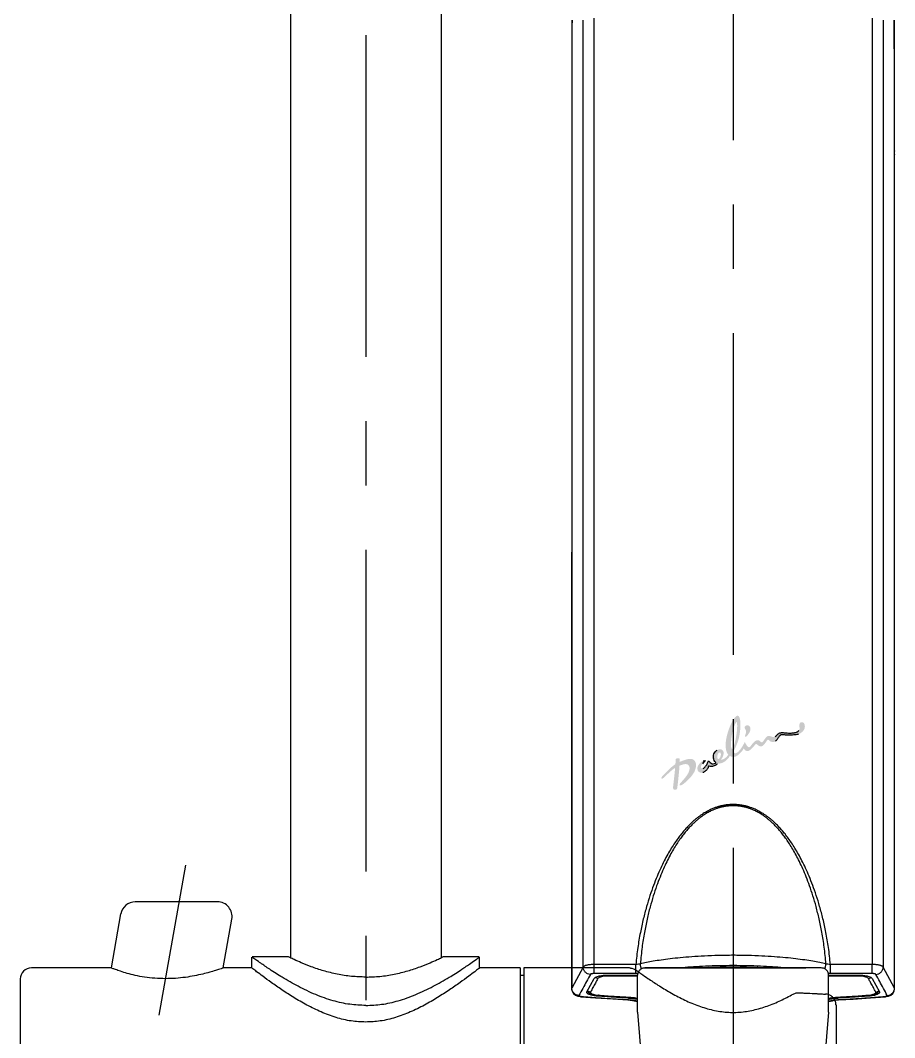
# Model space of a CAD drawing. Extents: x -7765 to -7345, y -606 to -12.
# Drawn here: x -7613.25 to -7589.46, y -366.67 to -339 of the extents above; entities that cross this region are included whole.
import ezdxf

# ---------------------------------------------------------------- set-up
doc = ezdxf.new("R2010")
doc.units = 0
doc.header["$LTSCALE"] = 7
doc.header["$MEASUREMENT"] = 0
doc.linetypes.add('CENTER', pattern=[2, 1.25, -0.25, 0.25, -0.25])
doc.linetypes.add('PHANTOM', pattern=[2.5, 1.25, -0.25, 0.25, -0.25, 0.25, -0.25])
doc.layers.get('0').update_dxf_attribs({"color": 2, "linetype": 'CONTINUOUS'})
for name, color, linetype in [('CL', 1, 'CENTER'), ('D', 2, 'CONTINUOUS'), ('DWG', 7, 'CONTINUOUS'), ('PH', 3, 'PHANTOM')]:
    doc.layers.add(name, color=color, linetype=linetype)

msp = doc.modelspace()

# ---------------------------------------------------------------- hatches: boundary and pattern name
at = {"layer": 'D', "linetype": 'Continuous'}
h = msp.add_hatch(color=256, dxfattribs=at)
h.paths.add_polyline_path([(-7593.495, -358.179), (-7593.466, -358.175), (-7593.446, -358.177), (-7593.426, -358.184), (-7593.409, -358.195), (-7593.395, -358.214), (-7593.385, -358.239), (-7593.38, -358.273), (-7593.381, -358.293), (-7593.387, -358.316), (-7593.396, -358.34), (-7593.407, -358.365), (-7593.421, -358.39), (-7593.436, -358.414), (-7593.452, -358.435), (-7593.469, -358.454), (-7593.484, -358.47), (-7593.499, -358.481), (-7593.511, -358.486), (-7593.521, -358.485), (-7593.528, -358.479), (-7593.529, -358.469), (-7593.527, -358.456), (-7593.522, -358.441), (-7593.516, -358.423), (-7593.509, -358.403), (-7593.504, -358.38), (-7593.501, -358.356), (-7593.502, -358.33), (-7593.508, -358.302), (-7593.519, -358.282), (-7593.532, -358.261), (-7593.538, -358.24), (-7593.533, -358.213), (-7593.518, -358.192)], flags=17)
h.paths.add_polyline_path([(-7593.763, -358.09), (-7593.758, -358.088), (-7593.755, -358.09), (-7593.751, -358.095), (-7593.749, -358.104), (-7593.746, -358.115), (-7593.744, -358.13), (-7593.743, -358.147), (-7593.742, -358.167), (-7593.742, -358.189), (-7593.742, -358.213), (-7593.743, -358.239), (-7593.744, -358.267), (-7593.746, -358.297), (-7593.749, -358.327), (-7593.752, -358.359), (-7593.756, -358.392), (-7593.761, -358.425), (-7593.766, -358.459), (-7593.772, -358.493), (-7593.778, -358.526), (-7593.784, -358.558), (-7593.791, -358.589), (-7593.798, -358.619), (-7593.806, -358.647), (-7593.813, -358.674), (-7593.821, -358.699), (-7593.828, -358.722), (-7593.836, -358.743), (-7593.843, -358.762), (-7593.85, -358.778), (-7593.857, -358.792), (-7593.864, -358.802), (-7593.871, -358.81), (-7593.877, -358.815), (-7593.882, -358.816), (-7593.888, -358.814), (-7593.892, -358.809), (-7593.897, -358.801), (-7593.9, -358.789), (-7593.903, -358.775), (-7593.906, -358.758), (-7593.907, -358.738), (-7593.909, -358.717), (-7593.909, -358.693), (-7593.909, -358.667), (-7593.908, -358.639), (-7593.906, -358.609), (-7593.904, -358.578), (-7593.901, -358.546), (-7593.897, -358.512), (-7593.892, -358.477), (-7593.886, -358.441), (-7593.879, -358.404), (-7593.871, -358.368), (-7593.863, -358.333), (-7593.854, -358.3), (-7593.845, -358.269), (-7593.836, -358.24), (-7593.827, -358.213), (-7593.817, -358.188), (-7593.808, -358.166), (-7593.799, -358.146), (-7593.791, -358.129), (-7593.783, -358.114), (-7593.775, -358.103), (-7593.769, -358.095)], flags=16)
h.paths.add_polyline_path([(-7594.234, -358.917), (-7594.219, -358.913), (-7594.199, -358.918), (-7594.188, -358.936), (-7594.185, -358.971), (-7594.189, -359), (-7594.2, -359.032), (-7594.215, -359.061), (-7594.232, -359.082), (-7594.248, -359.091), (-7594.269, -359.084), (-7594.283, -359.059), (-7594.283, -359.014), (-7594.276, -358.981), (-7594.265, -358.953), (-7594.25, -358.931)], flags=16)
h.paths.add_polyline_path([(-7594.67, -359.144), (-7594.648, -359.138), (-7594.623, -359.135), (-7594.614, -359.142), (-7594.619, -359.157), (-7594.64, -359.177), (-7594.664, -359.198), (-7594.684, -359.219), (-7594.701, -359.241), (-7594.715, -359.262), (-7594.724, -359.283), (-7594.728, -359.303), (-7594.728, -359.321), (-7594.722, -359.336), (-7594.715, -359.344), (-7594.703, -359.349), (-7594.686, -359.35), (-7594.668, -359.345), (-7594.651, -359.336), (-7594.634, -359.323), (-7594.617, -359.308), (-7594.601, -359.289), (-7594.586, -359.269), (-7594.571, -359.247), (-7594.558, -359.225), (-7594.546, -359.203), (-7594.536, -359.181), (-7594.527, -359.16), (-7594.52, -359.14), (-7594.513, -359.15), (-7594.498, -359.167), (-7594.478, -359.188), (-7594.453, -359.207), (-7594.426, -359.221), (-7594.399, -359.225), (-7594.357, -359.216), (-7594.334, -359.201), (-7594.321, -359.186), (-7594.336, -359.175), (-7594.351, -359.156), (-7594.366, -359.13), (-7594.378, -359.1), (-7594.387, -359.07), (-7594.389, -359.041), (-7594.387, -359.013), (-7594.382, -358.984), (-7594.373, -358.954), (-7594.361, -358.926), (-7594.344, -358.9), (-7594.327, -358.881), (-7594.308, -358.863), (-7594.286, -358.848), (-7594.262, -358.836), (-7594.236, -358.829), (-7594.207, -358.826), (-7594.183, -358.829), (-7594.161, -358.837), (-7594.143, -358.85), (-7594.128, -358.867), (-7594.118, -358.888), (-7594.112, -358.912), (-7594.111, -358.939), (-7594.114, -358.965), (-7594.119, -358.988), (-7594.126, -359.011), (-7594.135, -359.033), (-7594.147, -359.056), (-7594.162, -359.08), (-7594.18, -359.108), (-7594.156, -359.107), (-7594.133, -359.102), (-7594.11, -359.092), (-7594.087, -359.08), (-7594.066, -359.064), (-7594.046, -359.047), (-7594.027, -359.029), (-7594.011, -359.01), (-7593.996, -358.992), (-7593.984, -358.976), (-7593.993, -358.963), (-7594.003, -358.949), (-7594.011, -358.933), (-7594.02, -358.916), (-7594.028, -358.896), (-7594.035, -358.874), (-7594.042, -358.851), (-7594.047, -358.825), (-7594.052, -358.796), (-7594.055, -358.765), (-7594.056, -358.731), (-7594.056, -358.694), (-7594.055, -358.671), (-7594.053, -358.648), (-7594.051, -358.624), (-7594.048, -358.6), (-7594.045, -358.575), (-7594.041, -358.55), (-7594.036, -358.525), (-7594.031, -358.5), (-7594.025, -358.474), (-7594.019, -358.449), (-7594.012, -358.423), (-7594.005, -358.398), (-7593.998, -358.372), (-7593.99, -358.347), (-7593.982, -358.322), (-7593.974, -358.297), (-7593.965, -358.272), (-7593.956, -358.248), (-7593.947, -358.224), (-7593.937, -358.201), (-7593.928, -358.178), (-7593.918, -358.155), (-7593.908, -358.134), (-7593.898, -358.113), (-7593.887, -358.093), (-7593.877, -358.073), (-7593.867, -358.055), (-7593.857, -358.037), (-7593.846, -358.02), (-7593.836, -358.004), (-7593.826, -357.99), (-7593.815, -357.976), (-7593.805, -357.964), (-7593.795, -357.953), (-7593.786, -357.943), (-7593.776, -357.935), (-7593.767, -357.928), (-7593.757, -357.922), (-7593.748, -357.918), (-7593.74, -357.916), (-7593.731, -357.915), (-7593.724, -357.916), (-7593.716, -357.918), (-7593.709, -357.922), (-7593.702, -357.928), (-7593.696, -357.935), (-7593.69, -357.943), (-7593.684, -357.953), (-7593.679, -357.965), (-7593.674, -357.978), (-7593.67, -357.993), (-7593.666, -358.008), (-7593.662, -358.026), (-7593.659, -358.044), (-7593.657, -358.064), (-7593.655, -358.086), (-7593.653, -358.108), (-7593.652, -358.132), (-7593.652, -358.157), (-7593.652, -358.184), (-7593.653, -358.212), (-7593.655, -358.24), (-7593.657, -358.271), (-7593.66, -358.302), (-7593.664, -358.334), (-7593.668, -358.368), (-7593.673, -358.402), (-7593.679, -358.438), (-7593.686, -358.475), (-7593.692, -358.504), (-7593.699, -358.534), (-7593.707, -358.563), (-7593.715, -358.591), (-7593.724, -358.618), (-7593.733, -358.645), (-7593.743, -358.671), (-7593.753, -358.696), (-7593.763, -358.721), (-7593.773, -358.744), (-7593.783, -358.765), (-7593.793, -358.786), (-7593.803, -358.805), (-7593.812, -358.823), (-7593.82, -358.84), (-7593.828, -358.855), (-7593.835, -358.868), (-7593.842, -358.879), (-7593.847, -358.889), (-7593.827, -358.914), (-7593.808, -358.93), (-7593.788, -358.935), (-7593.771, -358.931), (-7593.754, -358.924), (-7593.736, -358.913), (-7593.719, -358.899), (-7593.701, -358.883), (-7593.684, -358.864), (-7593.666, -358.843), (-7593.649, -358.821), (-7593.633, -358.798), (-7593.618, -358.775), (-7593.603, -358.752), (-7593.589, -358.73), (-7593.577, -358.708), (-7593.565, -358.689), (-7593.555, -358.671), (-7593.547, -358.656), (-7593.54, -358.644), (-7593.536, -358.635), (-7593.533, -358.63), (-7593.526, -358.642), (-7593.516, -358.66), (-7593.504, -358.683), (-7593.49, -358.709), (-7593.474, -358.733), (-7593.456, -358.753), (-7593.437, -358.767), (-7593.416, -358.771), (-7593.407, -358.768), (-7593.396, -358.761), (-7593.385, -358.75), (-7593.372, -358.736), (-7593.359, -358.719), (-7593.345, -358.701), (-7593.33, -358.682), (-7593.314, -358.662), (-7593.297, -358.643), (-7593.28, -358.626), (-7593.262, -358.61), (-7593.243, -358.597), (-7593.223, -358.587), (-7593.203, -358.581), (-7593.181, -358.58), (-7593.152, -358.586), (-7593.13, -358.597), (-7593.114, -358.611), (-7593.1, -358.624), (-7593.085, -358.634), (-7593.067, -358.637), (-7593.057, -358.634), (-7593.047, -358.625), (-7593.035, -358.612), (-7593.023, -358.596), (-7593.011, -358.578), (-7592.997, -358.558), (-7592.982, -358.537), (-7592.967, -358.518), (-7592.951, -358.499), (-7592.935, -358.484), (-7592.917, -358.472), (-7592.9, -358.464), (-7592.881, -358.461), (-7592.856, -358.465), (-7592.833, -358.473), (-7592.808, -358.481), (-7592.778, -358.489), (-7592.741, -358.492), (-7592.723, -358.488), (-7592.704, -358.478), (-7592.685, -358.463), (-7592.666, -358.445), (-7592.647, -358.426), (-7592.629, -358.409), (-7592.612, -358.394), (-7592.595, -358.385), (-7592.577, -358.379), (-7592.558, -358.375), (-7592.537, -358.374), (-7592.514, -358.373), (-7592.489, -358.374), (-7592.463, -358.376), (-7592.436, -358.378), (-7592.408, -358.38), (-7592.379, -358.382), (-7592.349, -358.384), (-7592.322, -358.385), (-7592.294, -358.385), (-7592.268, -358.384), (-7592.242, -358.382), (-7592.217, -358.38), (-7592.194, -358.377), (-7592.173, -358.374), (-7592.152, -358.369), (-7592.129, -358.362), (-7592.107, -358.351), (-7592.086, -358.337), (-7592.068, -358.32), (-7592.054, -358.3), (-7592.046, -358.278), (-7592.044, -358.252), (-7592.046, -358.221), (-7592.048, -358.193), (-7592.048, -358.168), (-7592.046, -358.146), (-7592.042, -358.128), (-7592.034, -358.113), (-7592.023, -358.102), (-7592.008, -358.094), (-7591.987, -358.091), (-7591.969, -358.092), (-7591.952, -358.097), (-7591.936, -358.107), (-7591.922, -358.122), (-7591.911, -358.143), (-7591.903, -358.168), (-7591.9, -358.2), (-7591.902, -358.231), (-7591.908, -358.259), (-7591.918, -358.284), (-7591.93, -358.306), (-7591.944, -358.325), (-7591.959, -358.342), (-7591.975, -358.356), (-7591.989, -358.368), (-7592.002, -358.377), (-7592.012, -358.385), (-7592.031, -358.397), (-7592.051, -358.407), (-7592.073, -358.415), (-7592.097, -358.422), (-7592.122, -358.427), (-7592.148, -358.431), (-7592.175, -358.434), (-7592.203, -358.438), (-7592.232, -358.441), (-7592.26, -358.444), (-7592.289, -358.445), (-7592.318, -358.445), (-7592.346, -358.445), (-7592.374, -358.443), (-7592.401, -358.442), (-7592.427, -358.44), (-7592.451, -358.438), (-7592.475, -358.437), (-7592.496, -358.436), (-7592.516, -358.435), (-7592.533, -358.436), (-7592.548, -358.437), (-7592.561, -358.44), (-7592.573, -358.447), (-7592.585, -358.457), (-7592.596, -358.471), (-7592.608, -358.486), (-7592.619, -358.504), (-7592.631, -358.523), (-7592.644, -358.542), (-7592.657, -358.561), (-7592.671, -358.579), (-7592.687, -358.595), (-7592.703, -358.609), (-7592.721, -358.62), (-7592.741, -358.627), (-7592.763, -358.63), (-7592.796, -358.627), (-7592.821, -358.62), (-7592.841, -358.61), (-7592.856, -358.598), (-7592.869, -358.587), (-7592.88, -358.577), (-7592.892, -358.57), (-7592.906, -358.568), (-7592.913, -358.572), (-7592.923, -358.582), (-7592.935, -358.597), (-7592.949, -358.615), (-7592.964, -358.636), (-7592.98, -358.658), (-7592.997, -358.68), (-7593.015, -358.7), (-7593.034, -358.719), (-7593.053, -358.734), (-7593.072, -358.744), (-7593.09, -358.748), (-7593.116, -358.746), (-7593.138, -358.739), (-7593.156, -358.729), (-7593.173, -358.717), (-7593.187, -358.705), (-7593.2, -358.695), (-7593.212, -358.687), (-7593.223, -358.684), (-7593.235, -358.686), (-7593.247, -358.696), (-7593.263, -358.715), (-7593.281, -358.735), (-7593.299, -358.755), (-7593.318, -358.775), (-7593.337, -358.795), (-7593.356, -358.814), (-7593.374, -358.831), (-7593.393, -358.847), (-7593.41, -358.859), (-7593.427, -358.869), (-7593.442, -358.875), (-7593.456, -358.877), (-7593.491, -358.872), (-7593.517, -358.859), (-7593.536, -358.841), (-7593.548, -358.823), (-7593.557, -358.807), (-7593.562, -358.798), (-7593.569, -358.814), (-7593.578, -358.83), (-7593.589, -358.848), (-7593.603, -358.867), (-7593.618, -358.886), (-7593.635, -358.905), (-7593.653, -358.924), (-7593.672, -358.943), (-7593.692, -358.961), (-7593.712, -358.978), (-7593.732, -358.993), (-7593.753, -359.006), (-7593.772, -359.017), (-7593.792, -359.025), (-7593.81, -359.031), (-7593.827, -359.033), (-7593.85, -359.033), (-7593.879, -359.03), (-7593.911, -359.022), (-7593.943, -359.006), (-7593.954, -359.029), (-7593.969, -359.051), (-7593.985, -359.072), (-7594.003, -359.092), (-7594.022, -359.111), (-7594.042, -359.129), (-7594.061, -359.145), (-7594.081, -359.16), (-7594.1, -359.172), (-7594.118, -359.183), (-7594.147, -359.196), (-7594.174, -359.205), (-7594.2, -359.211), (-7594.224, -359.214), (-7594.248, -359.214), (-7594.272, -359.212), (-7594.283, -359.225), (-7594.299, -359.24), (-7594.32, -359.255), (-7594.343, -359.268), (-7594.368, -359.28), (-7594.393, -359.29), (-7594.417, -359.296), (-7594.439, -359.299), (-7594.477, -359.296), (-7594.506, -359.289), (-7594.521, -359.284), (-7594.527, -359.304), (-7594.535, -359.324), (-7594.545, -359.345), (-7594.556, -359.364), (-7594.57, -359.383), (-7594.585, -359.401), (-7594.601, -359.417), (-7594.618, -359.432), (-7594.637, -359.444), (-7594.656, -359.454), (-7594.676, -359.461), (-7594.697, -359.465), (-7594.719, -359.466), (-7594.751, -359.461), (-7594.776, -359.449), (-7594.794, -359.433), (-7594.808, -359.415), (-7594.817, -359.394), (-7594.822, -359.374), (-7594.824, -359.356), (-7594.825, -359.34), (-7594.823, -359.321), (-7594.817, -359.301), (-7594.809, -359.28), (-7594.798, -359.259), (-7594.784, -359.239), (-7594.769, -359.219), (-7594.751, -359.2), (-7594.733, -359.183), (-7594.712, -359.167), (-7594.692, -359.154)])
h.paths.add_polyline_path([(-7595.449, -359.25), (-7595.425, -359.234), (-7595.423, -359.221), (-7595.42, -359.192), (-7595.418, -359.156), (-7595.415, -359.12), (-7595.415, -359.109), (-7595.411, -359.092), (-7595.397, -359.079), (-7595.368, -359.072), (-7595.336, -359.072), (-7595.313, -359.077), (-7595.304, -359.098), (-7595.304, -359.136), (-7595.307, -359.172), (-7595.284, -359.162), (-7595.26, -359.152), (-7595.235, -359.142), (-7595.211, -359.133), (-7595.186, -359.124), (-7595.162, -359.116), (-7595.138, -359.109), (-7595.115, -359.102), (-7595.093, -359.097), (-7595.072, -359.092), (-7595.052, -359.089), (-7595.034, -359.087), (-7595.006, -359.087), (-7594.982, -359.091), (-7594.959, -359.097), (-7594.939, -359.107), (-7594.922, -359.119), (-7594.907, -359.134), (-7594.894, -359.149), (-7594.883, -359.166), (-7594.875, -359.184), (-7594.869, -359.202), (-7594.865, -359.22), (-7594.862, -359.244), (-7594.861, -359.267), (-7594.862, -359.291), (-7594.866, -359.315), (-7594.871, -359.339), (-7594.879, -359.365), (-7594.888, -359.392), (-7594.899, -359.422), (-7594.904, -359.433), (-7594.91, -359.445), (-7594.918, -359.459), (-7594.926, -359.473), (-7594.936, -359.489), (-7594.947, -359.505), (-7594.959, -359.522), (-7594.972, -359.539), (-7594.986, -359.557), (-7595.001, -359.576), (-7595.017, -359.594), (-7595.033, -359.613), (-7595.051, -359.632), (-7595.069, -359.65), (-7595.087, -359.669), (-7595.106, -359.687), (-7595.126, -359.705), (-7595.146, -359.723), (-7595.166, -359.739), (-7595.187, -359.756), (-7595.208, -359.771), (-7595.229, -359.785), (-7595.251, -359.799), (-7595.275, -359.809), (-7595.294, -359.81), (-7595.306, -359.803), (-7595.31, -359.79), (-7595.306, -359.772), (-7595.291, -359.75), (-7595.279, -359.737), (-7595.266, -359.723), (-7595.252, -359.708), (-7595.238, -359.692), (-7595.223, -359.676), (-7595.208, -359.658), (-7595.193, -359.641), (-7595.177, -359.623), (-7595.162, -359.604), (-7595.147, -359.585), (-7595.132, -359.566), (-7595.118, -359.546), (-7595.105, -359.526), (-7595.092, -359.506), (-7595.081, -359.486), (-7595.07, -359.466), (-7595.061, -359.446), (-7595.053, -359.425), (-7595.046, -359.405), (-7595.041, -359.385), (-7595.038, -359.366), (-7595.037, -359.346), (-7595.038, -359.329), (-7595.041, -359.31), (-7595.047, -359.291), (-7595.056, -359.273), (-7595.069, -359.257), (-7595.086, -359.244), (-7595.106, -359.234), (-7595.132, -359.23), (-7595.163, -359.231), (-7595.189, -359.235), (-7595.214, -359.24), (-7595.237, -359.247), (-7595.26, -359.254), (-7595.285, -359.263), (-7595.312, -359.272), (-7595.312, -359.279), (-7595.312, -359.29), (-7595.313, -359.304), (-7595.314, -359.322), (-7595.316, -359.343), (-7595.318, -359.366), (-7595.32, -359.392), (-7595.323, -359.42), (-7595.325, -359.449), (-7595.328, -359.48), (-7595.332, -359.512), (-7595.335, -359.544), (-7595.338, -359.577), (-7595.342, -359.61), (-7595.345, -359.643), (-7595.348, -359.675), (-7595.352, -359.706), (-7595.355, -359.735), (-7595.358, -359.764), (-7595.361, -359.79), (-7595.364, -359.814), (-7595.367, -359.836), (-7595.369, -359.854), (-7595.371, -359.87), (-7595.373, -359.881), (-7595.375, -359.889), (-7595.376, -359.893), (-7595.388, -359.913), (-7595.406, -359.924), (-7595.428, -359.928), (-7595.453, -359.926), (-7595.476, -359.913), (-7595.487, -359.886), (-7595.488, -359.881), (-7595.487, -359.871), (-7595.486, -359.857), (-7595.484, -359.839), (-7595.482, -359.818), (-7595.48, -359.795), (-7595.477, -359.768), (-7595.474, -359.74), (-7595.471, -359.71), (-7595.467, -359.678), (-7595.463, -359.646), (-7595.46, -359.614), (-7595.456, -359.581), (-7595.453, -359.549), (-7595.449, -359.517), (-7595.446, -359.487), (-7595.443, -359.458), (-7595.44, -359.432), (-7595.438, -359.407), (-7595.436, -359.386), (-7595.435, -359.368), (-7595.434, -359.353), (-7595.434, -359.343), (-7595.435, -359.336), (-7595.436, -359.335), (-7595.463, -359.354), (-7595.489, -359.373), (-7595.514, -359.392), (-7595.538, -359.412), (-7595.561, -359.432), (-7595.584, -359.452), (-7595.605, -359.472), (-7595.626, -359.491), (-7595.646, -359.51), (-7595.664, -359.528), (-7595.682, -359.545), (-7595.698, -359.56), (-7595.714, -359.575), (-7595.728, -359.588), (-7595.741, -359.6), (-7595.754, -359.609), (-7595.764, -359.617), (-7595.774, -359.623), (-7595.782, -359.626), (-7595.789, -359.627), (-7595.795, -359.625), (-7595.802, -359.616), (-7595.804, -359.604), (-7595.799, -359.588), (-7595.785, -359.566), (-7595.761, -359.538), (-7595.727, -359.503), (-7595.712, -359.489), (-7595.698, -359.474), (-7595.683, -359.459), (-7595.668, -359.444), (-7595.653, -359.428), (-7595.637, -359.413), (-7595.621, -359.397), (-7595.605, -359.381), (-7595.588, -359.364), (-7595.57, -359.348), (-7595.552, -359.332), (-7595.533, -359.315), (-7595.513, -359.299), (-7595.493, -359.283), (-7595.471, -359.266)])

# ---------------------------------------------------------------- linework, layer by layer
at = {"color": 7, "linetype": 'Continuous'}
for p, q in [((-7598.24, -338.996), (-7598.243, -340.559)), ((-7597.935, -339.658), (-7597.935, -338.992)), ((-7597.637, -339.664), (-7597.638, -338.941)), ((-7590.065, -338.941), (-7590.066, -339.664)), ((-7589.769, -338.992), (-7589.769, -339.658)), ((-7598.239, -339.612), (-7598.241, -339.618)), ((-7589.465, -339.612), (-7589.462, -339.618)), ((-7598.243, -340.559), (-7598.244, -341.587)), ((-7598.244, -341.587), (-7598.248, -365.333)), ((-7589.456, -365.333), (-7589.46, -341.593)), ((-7598.241, -342.542), (-7598.244, -342.553)), ((-7589.462, -342.542), (-7589.46, -342.553)), ((-7598.241, -342.642), (-7598.244, -342.653)), ((-7589.462, -342.642), (-7589.46, -342.653)), ((-7597.934, -364.75), (-7598.245, -365.322)), ((-7596.498, -364.682), (-7597.637, -364.682)), ((-7597.637, -364.928), (-7597.637, -364.682)), ((-7596.498, -364.928), (-7596.498, -364.682)), ((-7591.206, -364.928), (-7591.206, -364.682)), ((-7590.066, -364.682), (-7591.206, -364.682)), ((-7590.066, -364.928), (-7590.066, -364.682)), ((-7589.459, -365.322), (-7589.769, -364.75)), ((-7596.498, -364.928), (-7597.637, -364.928)), ((-7597.237, -364.969), (-7596.51, -364.969)), ((-7597.237, -364.995), (-7597.237, -364.969)), ((-7596.504, -364.995), (-7597.237, -364.995)), ((-7596.504, -364.995), (-7596.504, -364.969)), ((-7590.066, -364.928), (-7591.206, -364.928)), ((-7591.199, -364.995), (-7591.199, -364.969)), ((-7590.466, -364.995), (-7591.199, -364.995)), ((-7591.194, -364.969), (-7590.466, -364.969)), ((-7590.466, -364.995), (-7590.466, -364.969)), ((-7597.833, -365.427), (-7597.633, -365.058)), ((-7590.07, -365.058), (-7589.87, -365.427)), ((-7598.245, -365.322), (-7598.248, -365.333)), ((-7598.248, -365.333), (-7598.235, -365.405)), ((-7598.142, -365.515), (-7598.081, -365.542)), ((-7598.081, -365.542), (-7598.018, -365.555)), ((-7598.018, -365.555), (-7597.994, -365.557)), ((-7597.978, -365.551), (-7597.994, -365.557)), ((-7597.994, -365.557), (-7597.6, -365.588)), ((-7597.837, -365.441), (-7597.833, -365.427)), ((-7597.821, -365.403), (-7597.791, -365.442)), ((-7597.791, -365.442), (-7597.743, -365.473)), ((-7597.743, -365.473), (-7597.683, -365.494)), ((-7597.547, -365.519), (-7597.547, -365.541)), ((-7597.52, -365.516), (-7597.527, -365.519)), ((-7596.666, -365.571), (-7596.671, -365.575)), ((-7591.252, -365.6), (-7591.143, -365.584)), ((-7591.143, -365.584), (-7591.032, -365.575)), ((-7591.037, -365.571), (-7591.032, -365.575)), ((-7590.583, -365.621), (-7590.11, -365.588)), ((-7590.446, -365.538), (-7590.176, -365.519)), ((-7590.184, -365.516), (-7590.176, -365.519)), ((-7590.176, -365.519), (-7590.116, -365.513)), ((-7590.156, -365.541), (-7590.156, -365.519)), ((-7590.116, -365.513), (-7590.028, -365.496)), ((-7590.11, -365.588), (-7589.709, -365.557)), ((-7590.028, -365.496), (-7589.96, -365.473)), ((-7589.96, -365.473), (-7589.91, -365.439)), ((-7589.91, -365.439), (-7589.883, -365.403)), ((-7589.87, -365.427), (-7589.866, -365.441)), ((-7589.725, -365.551), (-7589.709, -365.557)), ((-7589.709, -365.557), (-7589.685, -365.555)), ((-7589.685, -365.555), (-7589.621, -365.541)), ((-7589.621, -365.541), (-7589.561, -365.515)), ((-7589.469, -365.405), (-7589.456, -365.333)), ((-7589.456, -365.333), (-7589.459, -365.322)), ((-7596.707, -365.638), (-7596.719, -365.645)), ((-7596.719, -365.645), (-7596.654, -365.65)), ((-7596.654, -365.65), (-7596.588, -365.66)), ((-7596.588, -365.66), (-7596.452, -365.69)), ((-7596.553, -365.667), (-7596.553, -365.667)), ((-7596.502, -365.667), (-7596.553, -365.667)), ((-7591.252, -365.69), (-7591.151, -365.668)), ((-7591.202, -365.667), (-7591.151, -365.668)), ((-7591.151, -365.668), (-7591.151, -365.668)), ((-7591.064, -365.652), (-7590.985, -365.645)), ((-7590.996, -365.638), (-7590.985, -365.645)), ((-7590.985, -365.645), (-7590.583, -365.621))]:
    msp.add_line(p, q, dxfattribs=at)
for points in [[(-7589.46, -341.593), (-7589.46, -340.565), (-7589.463, -338.996)], [(-7598.235, -365.405), (-7598.196, -365.47), (-7598.142, -365.515)], [(-7597.683, -365.494), (-7597.598, -365.512), (-7597.527, -365.519)], [(-7597.6, -365.588), (-7597.126, -365.62), (-7596.719, -365.645)], [(-7597.527, -365.519), (-7597.261, -365.538), (-7596.944, -365.559), (-7596.671, -365.575)], [(-7596.671, -365.575), (-7596.565, -365.583), (-7596.452, -365.6)], [(-7591.032, -365.575), (-7590.763, -365.559), (-7590.446, -365.538)], [(-7589.561, -365.515), (-7589.507, -365.47), (-7589.469, -365.405)], [(-7591.151, -365.668), (-7591.127, -365.662), (-7591.064, -365.652)]]:
    msp.add_lwpolyline(points, dxfattribs=at)
for points, start_tangent, end_tangent in [([(-7598.237, -338.992), (-7598.238, -339.194), (-7598.238, -339.401), (-7598.239, -339.612)], (-0.001919, -0.999998), (-0.002358, -0.999997)), ([(-7589.465, -339.612), (-7589.465, -339.401), (-7589.466, -339.194), (-7589.466, -338.992)], (-0.002358, 0.999997), (-0.001919, 0.999998)), ([(-7598.239, -339.612), (-7598.24, -340.144), (-7598.24, -340.632), (-7598.241, -341.079), (-7598.241, -341.491), (-7598.241, -341.87), (-7598.241, -342.219), (-7598.241, -342.542)], (-0.00225, -0.999997), (0.000445, -1)), ([(-7597.934, -339.733), (-7597.934, -339.696), (-7597.935, -339.658)], (-0.001407, 0.999999), (-0.000366, 1)), ([(-7597.932, -342.803), (-7597.933, -341.766), (-7597.933, -340.744), (-7597.934, -339.733)], (0.000063, 1), (-0.001389, 0.999999)), ([(-7597.635, -342.734), (-7597.635, -341.696), (-7597.636, -340.674), (-7597.637, -339.664)], (0.000089, 1), (-0.001654, 0.999999)), ([(-7590.066, -339.664), (-7590.067, -340.674), (-7590.068, -341.696), (-7590.068, -342.734)], (-0.001654, -0.999999), (0.000089, -1)), ([(-7589.769, -339.733), (-7589.77, -340.744), (-7589.771, -341.766), (-7589.771, -342.803)], (-0.001389, -0.999999), (0.000063, -1)), ([(-7589.769, -339.658), (-7589.769, -339.696), (-7589.769, -339.733)], (-0.000366, -1), (-0.001407, -0.999999)), ([(-7589.462, -342.542), (-7589.462, -342.219), (-7589.462, -341.87), (-7589.462, -341.491), (-7589.462, -341.079), (-7589.463, -340.632), (-7589.464, -340.144), (-7589.465, -339.612)], (0.000445, 1), (-0.00225, 0.999997)), ([(-7598.241, -342.542), (-7598.241, -342.592)], (0.000428, -1), (0.000167, -1)), ([(-7598.241, -342.592), (-7598.241, -342.642)], (0.000167, -1), (-0.000095, -1)), ([(-7589.462, -342.553), (-7589.462, -342.542)], (0.000372, 1), (0.000428, 1)), ([(-7589.462, -342.592), (-7589.462, -342.553)], (0.000167, 1), (0.000372, 1)), ([(-7589.462, -342.642), (-7589.462, -342.592)], (-0.000095, 1), (0.000167, 1)), ([(-7598.241, -342.653), (-7598.242, -350.13), (-7598.243, -357.69), (-7598.245, -365.322)], (-0.000148, -1), (-0.000168, -1)), ([(-7598.241, -342.642), (-7598.241, -342.653)], (-0.000148, -1), (-0.000148, -1)), ([(-7597.934, -364.75), (-7597.934, -357.175), (-7597.933, -349.861), (-7597.932, -342.803)], (0.000079, 1), (0.000075, 1)), ([(-7597.637, -364.682), (-7597.636, -357.105), (-7597.636, -349.791), (-7597.635, -342.734)], (0.000091, 1), (0.000089, 1)), ([(-7590.068, -342.734), (-7590.068, -349.791), (-7590.067, -357.105), (-7590.066, -364.682)], (0.000089, -1), (0.000091, -1)), ([(-7589.771, -342.803), (-7589.77, -349.861), (-7589.77, -357.175), (-7589.769, -364.75)], (0.000075, -1), (0.000079, -1)), ([(-7589.462, -342.653), (-7589.462, -342.642)], (-0.000148, 1), (-0.000148, 1)), ([(-7589.459, -365.322), (-7589.46, -357.689), (-7589.461, -350.13), (-7589.462, -342.653)], (-0.000168, 1), (-0.000148, 1)), ([(-7591.206, -364.682), (-7591.257, -364.22), (-7591.327, -363.807), (-7591.408, -363.436), (-7591.497, -363.101), (-7591.59, -362.8), (-7591.686, -362.528), (-7591.784, -362.281), (-7591.881, -362.059), (-7591.978, -361.861), (-7592.074, -361.681), (-7592.17, -361.518), (-7592.263, -361.373), (-7592.353, -361.245), (-7592.44, -361.131), (-7592.525, -361.029), (-7592.608, -360.937), (-7592.689, -360.855), (-7592.766, -360.784), (-7592.839, -360.721), (-7592.908, -360.667), (-7592.974, -360.62), (-7593.036, -360.578), (-7593.094, -360.543), (-7593.15, -360.511), (-7593.204, -360.484), (-7593.254, -360.46), (-7593.301, -360.44), (-7593.345, -360.423), (-7593.385, -360.408), (-7593.422, -360.396), (-7593.455, -360.386), (-7593.487, -360.377), (-7593.518, -360.369), (-7593.55, -360.362), (-7593.581, -360.356), (-7593.613, -360.35), (-7593.645, -360.345), (-7593.678, -360.341), (-7593.71, -360.337), (-7593.743, -360.334), (-7593.775, -360.332), (-7593.807, -360.331), (-7593.837, -360.33), (-7593.867, -360.33), (-7593.897, -360.331), (-7593.928, -360.332), (-7593.959, -360.334), (-7593.991, -360.337), (-7594.024, -360.34), (-7594.057, -360.345), (-7594.089, -360.35), (-7594.121, -360.356), (-7594.152, -360.362), (-7594.184, -360.369), (-7594.215, -360.377), (-7594.247, -360.386), (-7594.281, -360.396), (-7594.317, -360.408), (-7594.358, -360.422), (-7594.401, -360.44), (-7594.448, -360.46), (-7594.498, -360.483), (-7594.552, -360.511), (-7594.608, -360.542), (-7594.667, -360.578), (-7594.729, -360.619), (-7594.795, -360.667), (-7594.864, -360.721), (-7594.937, -360.784), (-7595.014, -360.856), (-7595.095, -360.938), (-7595.179, -361.03), (-7595.264, -361.132), (-7595.351, -361.247), (-7595.441, -361.375), (-7595.534, -361.52), (-7595.63, -361.683), (-7595.727, -361.863), (-7595.823, -362.063), (-7595.921, -362.285), (-7596.019, -362.532), (-7596.115, -362.805), (-7596.208, -363.107), (-7596.296, -363.442), (-7596.377, -363.812), (-7596.447, -364.223), (-7596.498, -364.682)], (-0.086464, 0.996255), (-0.086309, -0.996268)), ([(-7591.329, -364.662), (-7591.374, -364.208), (-7591.437, -363.803), (-7591.512, -363.438), (-7591.594, -363.108), (-7591.681, -362.811), (-7591.771, -362.542), (-7591.863, -362.298), (-7591.955, -362.079), (-7592.047, -361.882), (-7592.138, -361.705), (-7592.229, -361.543), (-7592.318, -361.4), (-7592.404, -361.273), (-7592.487, -361.16), (-7592.569, -361.058), (-7592.649, -360.967), (-7592.726, -360.886), (-7592.8, -360.815), (-7592.87, -360.753), (-7592.937, -360.699), (-7593, -360.651), (-7593.06, -360.611), (-7593.117, -360.575), (-7593.171, -360.544), (-7593.223, -360.516), (-7593.271, -360.493), (-7593.317, -360.473), (-7593.359, -360.456), (-7593.398, -360.441), (-7593.434, -360.429), (-7593.466, -360.419), (-7593.497, -360.41), (-7593.528, -360.402), (-7593.558, -360.395), (-7593.589, -360.389), (-7593.619, -360.383), (-7593.651, -360.378), (-7593.682, -360.373), (-7593.714, -360.37), (-7593.746, -360.367), (-7593.777, -360.365), (-7593.808, -360.364), (-7593.838, -360.364), (-7593.866, -360.364), (-7593.896, -360.364), (-7593.926, -360.365), (-7593.957, -360.367), (-7593.988, -360.37), (-7594.02, -360.373), (-7594.051, -360.378), (-7594.083, -360.383), (-7594.114, -360.388), (-7594.144, -360.395), (-7594.175, -360.402), (-7594.205, -360.41), (-7594.236, -360.419), (-7594.269, -360.429), (-7594.304, -360.441), (-7594.343, -360.455), (-7594.386, -360.472), (-7594.431, -360.492), (-7594.479, -360.516), (-7594.531, -360.543), (-7594.585, -360.574), (-7594.642, -360.61), (-7594.702, -360.651), (-7594.766, -360.698), (-7594.833, -360.752), (-7594.903, -360.815), (-7594.977, -360.886), (-7595.055, -360.967), (-7595.135, -361.059), (-7595.217, -361.161), (-7595.3, -361.274), (-7595.386, -361.401), (-7595.475, -361.545), (-7595.566, -361.707), (-7595.658, -361.885), (-7595.749, -362.082), (-7595.842, -362.302), (-7595.934, -362.546), (-7596.024, -362.816), (-7596.111, -363.114), (-7596.193, -363.444), (-7596.267, -363.808), (-7596.33, -364.211), (-7596.374, -364.662)], (-0.065215, 0.997871), (-0.065209, -0.997872)), ([(-7591.329, -364.662), (-7591.496, -364.627), (-7591.686, -364.593), (-7591.903, -364.559), (-7592.148, -364.527), (-7592.423, -364.497), (-7592.73, -364.472), (-7593.072, -364.451), (-7593.448, -364.437), (-7593.85, -364.432), (-7594.253, -364.437), (-7594.633, -364.451), (-7594.98, -364.472), (-7595.292, -364.499), (-7595.569, -364.528), (-7595.811, -364.561), (-7596.024, -364.594), (-7596.21, -364.628), (-7596.374, -364.662)], (-0.976035, 0.217615), (-0.976039, -0.217597)), ([(-7597.637, -364.682), (-7597.678, -364.682), (-7597.719, -364.685), (-7597.76, -364.689), (-7597.798, -364.694), (-7597.833, -364.701), (-7597.864, -364.709), (-7597.89, -364.718), (-7597.91, -364.728), (-7597.925, -364.739), (-7597.934, -364.75)], (-1, 0.000044), (-0.469187, -0.883099)), ([(-7597.736, -364.951), (-7597.812, -364.933), (-7597.876, -364.889), (-7597.919, -364.825), (-7597.934, -364.75)], (-0.99934, 0.036333), (0.001334, 0.999999)), ([(-7596.374, -364.662), (-7596.432, -364.674), (-7596.498, -364.682)], (-0.96388, -0.266336), (-0.997024, -0.077097)), ([(-7591.206, -364.682), (-7591.271, -364.674), (-7591.329, -364.662)], (-0.997022, 0.07712), (-0.963868, 0.266379)), ([(-7589.769, -364.75), (-7589.777, -364.74), (-7589.791, -364.73), (-7589.81, -364.72), (-7589.836, -364.71), (-7589.866, -364.702), (-7589.901, -364.695), (-7589.94, -364.689), (-7589.981, -364.685), (-7590.023, -364.683), (-7590.066, -364.682)], (-0.46919, 0.883097), (-1, 0.000041)), ([(-7589.967, -364.951), (-7589.891, -364.933), (-7589.827, -364.889), (-7589.784, -364.825), (-7589.769, -364.75)], (0.99934, 0.036333), (-0.001334, 0.999999)), ([(-7597.736, -364.951), (-7597.84, -365.142), (-7597.943, -365.332), (-7598.047, -365.523)], (-0.477016, -0.878894), (-0.477028, -0.878888)), ([(-7597.637, -364.928), (-7597.651, -364.929), (-7597.664, -364.929), (-7597.678, -364.931), (-7597.691, -364.932), (-7597.702, -364.935), (-7597.713, -364.937), (-7597.721, -364.94), (-7597.728, -364.944), (-7597.733, -364.947), (-7597.736, -364.951)], (-1, -0.000005), (-0.476993, -0.878907)), ([(-7597.633, -365.058), (-7597.602, -365.03), (-7597.54, -365.005), (-7597.454, -364.986), (-7597.35, -364.973), (-7597.237, -364.969)], (0.477194, 0.878798), (1, 0)), ([(-7597.584, -365.047), (-7597.603, -365.032)], (-0.85844, 0.512914), (-0.711297, 0.702892)), ([(-7597.322, -364.999), (-7597.4, -365.008), (-7597.465, -365.022), (-7597.511, -365.041), (-7597.534, -365.062)], (-0.997125, -0.075776), (-0.476268, -0.8793)), ([(-7597.237, -364.995), (-7597.322, -364.999)], (-1, 0.000141), (-0.997125, -0.075776)), ([(-7596.51, -364.969), (-7596.496, -364.969)], (1, 0), (0.999981, 0.006129)), ([(-7591.207, -364.969), (-7591.194, -364.969)], (0.999981, -0.006129), (1, 0)), ([(-7590.466, -364.969), (-7590.353, -364.973), (-7590.249, -364.986), (-7590.163, -365.005), (-7590.102, -365.03), (-7590.07, -365.058)], (1, 0), (0.477194, -0.878798)), ([(-7590.381, -364.999), (-7590.466, -364.995)], (-0.997123, 0.075798), (-1, -0.00014)), ([(-7590.169, -365.062), (-7590.193, -365.041), (-7590.239, -365.022), (-7590.303, -365.008), (-7590.381, -364.999)], (-0.47627, 0.879299), (-0.997123, 0.075798)), ([(-7590.119, -365.047), (-7590.1, -365.032)], (0.858466, 0.512871), (0.711297, 0.702892)), ([(-7589.967, -364.951), (-7589.97, -364.947), (-7589.974, -364.944), (-7589.981, -364.941), (-7589.989, -364.938), (-7590, -364.935), (-7590.011, -364.933), (-7590.024, -364.931), (-7590.038, -364.929), (-7590.052, -364.929), (-7590.066, -364.928)], (-0.477076, 0.878862), (-1, 0)), ([(-7589.657, -365.523), (-7589.76, -365.332), (-7589.863, -365.142), (-7589.967, -364.951)], (-0.477028, 0.878888), (-0.477016, 0.878894)), ([(-7597.555, -365.101), (-7597.601, -365.185), (-7597.668, -365.308), (-7597.734, -365.431)], (-0.477106, -0.878846), (-0.47711, -0.878844)), ([(-7597.534, -365.062), (-7597.584, -365.047)], (-0.999333, 0.036509), (-0.85844, 0.512914)), ([(-7597.534, -365.062), (-7597.555, -365.101)], (-0.477106, -0.878846), (-0.477106, -0.878846)), ([(-7590.169, -365.062), (-7590.119, -365.047)], (0.999333, 0.036509), (0.858466, 0.512871)), ([(-7590.148, -365.101), (-7590.169, -365.062)], (-0.477106, 0.878846), (-0.477106, 0.878846)), ([(-7589.969, -365.431), (-7590.036, -365.308), (-7590.102, -365.185), (-7590.148, -365.101)], (-0.47711, 0.878844), (-0.477106, 0.878846)), ([(-7598.244, -365.332), (-7598.245, -365.322)], (-0.053187, 0.998585), (0.002069, 0.999998)), ([(-7598.23, -365.397), (-7598.244, -365.332)], (-0.383691, 0.923462), (-0.053187, 0.998585)), ([(-7598.047, -365.523), (-7598.123, -365.505), (-7598.187, -365.461), (-7598.23, -365.397)], (-0.99934, 0.03633), (-0.383691, 0.923462)), ([(-7598.047, -365.523), (-7598.045, -365.532), (-7598.032, -365.54), (-7598.009, -365.547), (-7597.993, -365.549)], (-0.476953, -0.878929), (0.991815, -0.127685)), ([(-7597.993, -365.549), (-7597.978, -365.551)], (0.991815, -0.127685), (0.996657, -0.081698)), ([(-7597.978, -365.551), (-7597.532, -365.585)], (0.996651, -0.081772), (0.997387, -0.072249)), ([(-7597.547, -365.541), (-7597.651, -365.529), (-7597.738, -365.509), (-7597.8, -365.485), (-7597.833, -365.456), (-7597.837, -365.441)], (-0.997272, 0.073817), (-0.025735, 0.999669)), ([(-7597.784, -365.416), (-7597.814, -365.389)], (-0.858388, 0.513), (-0.594146, 0.804357)), ([(-7597.734, -365.431), (-7597.784, -365.416)], (-0.999333, 0.036517), (-0.858388, 0.513)), ([(-7597.734, -365.431), (-7597.734, -365.453), (-7597.71, -365.474), (-7597.663, -365.493), (-7597.598, -365.507)], (-0.47792, -0.878403), (0.987066, -0.160315)), ([(-7597.598, -365.507), (-7597.526, -365.516)], (0.987066, -0.160315), (0.996769, -0.080319)), ([(-7597.529, -365.542), (-7597.547, -365.541)], (-0.997301, 0.073418), (-0.997271, 0.073821)), ([(-7597.532, -365.585), (-7597.346, -365.599), (-7596.718, -365.638)], (0.997387, -0.072249), (0.998459, -0.055492)), ([(-7596.716, -365.595), (-7597.124, -365.57), (-7597.529, -365.542)], (-0.99841, 0.056365), (-0.997301, 0.073418)), ([(-7597.526, -365.516), (-7597.52, -365.516)], (0.996769, -0.080319), (0.997294, -0.073515)), ([(-7597.52, -365.516), (-7597.094, -365.546), (-7596.671, -365.571)], (0.997284, -0.073655), (0.998443, -0.055773)), ([(-7596.695, -365.571), (-7596.698, -365.596)], (-0.115006, -0.993365), (-0.111569, -0.993757)), ([(-7596.671, -365.571), (-7596.666, -365.571)], (0.998443, -0.055773), (0.99845, -0.055663)), ([(-7591.037, -365.571), (-7591.032, -365.571)], (0.99845, 0.055663), (0.998443, 0.055773)), ([(-7591.032, -365.571), (-7590.609, -365.546), (-7590.184, -365.516)], (0.998443, 0.055774), (0.997284, 0.073655)), ([(-7591.005, -365.596), (-7591.008, -365.571)], (-0.111574, 0.993756), (-0.115008, 0.993365)), ([(-7590.175, -365.542), (-7590.579, -365.57), (-7590.988, -365.595)], (-0.997301, -0.073417), (-0.99841, -0.056365)), ([(-7590.985, -365.638), (-7590.357, -365.599), (-7590.171, -365.585)], (0.998459, 0.055492), (0.997387, 0.072249)), ([(-7590.184, -365.516), (-7590.177, -365.516)], (0.997294, 0.073514), (0.996772, 0.080288)), ([(-7590.177, -365.516), (-7590.105, -365.507)], (0.996772, 0.080288), (0.987071, 0.160282)), ([(-7590.156, -365.541), (-7590.175, -365.542)], (-0.997271, -0.073821), (-0.997301, -0.073417)), ([(-7590.171, -365.585), (-7589.725, -365.551)], (0.997387, 0.072249), (0.996651, 0.081772)), ([(-7589.867, -365.441), (-7589.87, -365.456), (-7589.902, -365.484), (-7589.964, -365.509), (-7590.051, -365.529), (-7590.156, -365.541)], (-0.023543, -0.999723), (-0.997272, -0.073817)), ([(-7590.105, -365.507), (-7590.04, -365.493), (-7589.994, -365.474), (-7589.969, -365.453), (-7589.969, -365.431)], (0.987071, 0.160282), (-0.477922, 0.878402)), ([(-7589.969, -365.431), (-7589.919, -365.416)], (0.999339, 0.036342), (0.858457, 0.512885)), ([(-7589.919, -365.416), (-7589.889, -365.389)], (0.858457, 0.512885), (0.594328, 0.804223)), ([(-7589.725, -365.551), (-7589.695, -365.547), (-7589.671, -365.54)], (0.996657, 0.081698), (0.944516, 0.328467)), ([(-7589.671, -365.54), (-7589.658, -365.532)], (0.944516, 0.328467), (0.535814, 0.844336)), ([(-7589.658, -365.532), (-7589.657, -365.523)], (0.535814, 0.844336), (-0.476953, 0.878929)), ([(-7589.657, -365.523), (-7589.581, -365.505), (-7589.516, -365.461), (-7589.474, -365.397)], (0.99934, 0.036334), (0.383688, 0.923463)), ([(-7589.474, -365.397), (-7589.459, -365.332)], (0.383688, 0.923463), (0.053184, 0.998585)), ([(-7589.459, -365.332), (-7589.459, -365.322)], (0.053184, 0.998585), (-0.002068, 0.999998)), ([(-7596.718, -365.638), (-7596.707, -365.638)], (0.998459, -0.055492), (0.998471, -0.055278)), ([(-7596.698, -365.596), (-7596.716, -365.595)], (-0.998431, 0.056003), (-0.99841, 0.056365)), ([(-7596.707, -365.638), (-7596.597, -365.649)], (0.998471, -0.055284), (0.990226, -0.139476)), ([(-7596.698, -365.596), (-7596.673, -365.597)], (0.99843, -0.056013), (0.997672, -0.068198)), ([(-7596.673, -365.597), (-7596.59, -365.605)], (0.997672, -0.068198), (0.993606, -0.112904)), ([(-7596.597, -365.649), (-7596.504, -365.667)], (0.990226, -0.139476), (0.967171, -0.254125)), ([(-7591.204, -365.668), (-7591.107, -365.649)], (0.966703, 0.255901), (0.990099, 0.140369)), ([(-7591.113, -365.605), (-7591.03, -365.597)], (0.993606, 0.112903), (0.997672, 0.068192)), ([(-7591.107, -365.649), (-7590.996, -365.638)], (0.990099, 0.140369), (0.998471, 0.055286)), ([(-7591.03, -365.597), (-7591.005, -365.596)], (0.997672, 0.068192), (0.99843, 0.056013)), ([(-7590.988, -365.595), (-7591.005, -365.596)], (-0.99841, -0.056365), (-0.998431, -0.056003)), ([(-7590.996, -365.638), (-7590.985, -365.638)], (0.998471, 0.055278), (0.998459, 0.055492))]:
    msp.add_spline(points, degree=3, dxfattribs=dict(at, start_tangent=start_tangent, end_tangent=end_tangent))
for points, knots in [([(-7596.348, -364.801), (-7596.356, -364.782), (-7596.37, -364.736), (-7596.375, -364.689), (-7596.374, -364.662)], [0.1460427, 0.1460427, 0.1460427, 0.1460427, 0.2082339, 0.2881249, 0.2881249, 0.2881249, 0.2881249]), ([(-7592.392, -364.776), (-7592.423, -364.773), (-7592.551, -364.762), (-7592.789, -364.745), (-7593.116, -364.727), (-7593.473, -364.716), (-7593.851, -364.711), (-7594.229, -364.715), (-7594.59, -364.727), (-7594.921, -364.745), (-7595.158, -364.763), (-7595.284, -364.774), (-7595.311, -364.776)], [0.949726, 0.949726, 0.949726, 0.949726, 1.042881, 1.336621, 1.663836, 2.024873, 2.409808, 2.795796, 3.160423, 3.492618, 3.791065, 3.872848, 3.872848, 3.872848, 3.872848]), ([(-7594.854, -364.776), (-7594.792, -364.772), (-7594.594, -364.761), (-7594.259, -364.748), (-7593.848, -364.743), (-7593.438, -364.748), (-7593.105, -364.761), (-7592.909, -364.772), (-7592.849, -364.776)], [1.313804, 1.313804, 1.313804, 1.313804, 1.500633, 1.908995, 2.320956, 2.732373, 3.139494, 3.320598, 3.320598, 3.320598, 3.320598]), ([(-7591.355, -364.801), (-7591.347, -364.782), (-7591.333, -364.736), (-7591.328, -364.689), (-7591.329, -364.662)], [0.1460423, 0.1460423, 0.1460423, 0.1460423, 0.2082306, 0.2881195, 0.2881195, 0.2881195, 0.2881195]), ([(-7596.666, -365.571), (-7596.624, -365.574), (-7596.552, -365.58), (-7596.481, -365.589), (-7596.452, -365.594)], [0, 0, 0, 0, 0.1266261, 0.2154076, 0.2154076, 0.2154076, 0.2154076]), ([(-7591.252, -365.594), (-7591.223, -365.589), (-7591.151, -365.58), (-7591.08, -365.574), (-7591.037, -365.571)], [0.028749, 0.028749, 0.028749, 0.028749, 0.1171037, 0.2441569, 0.2441569, 0.2441569, 0.2441569]), ([(-7596.59, -365.605), (-7596.557, -365.609), (-7596.511, -365.615), (-7596.465, -365.624), (-7596.452, -365.627)], [0, 0, 0, 0, 0.0997416, 0.1402915, 0.1402915, 0.1402915, 0.1402915]), ([(-7591.252, -365.627), (-7591.238, -365.624), (-7591.193, -365.615), (-7591.146, -365.609), (-7591.113, -365.605)], [0.0471327, 0.0471327, 0.0471327, 0.0471327, 0.0876824, 0.1874241, 0.1874241, 0.1874241, 0.1874241])]:
    msp.add_open_spline(points, degree=3, knots=knots, dxfattribs=at)
for points in [[(-7596.451, -364.995), (-7596.469, -364.995), (-7596.486, -364.995), (-7596.504, -364.995)], [(-7596.446, -364.927), (-7596.463, -364.928), (-7596.48, -364.928), (-7596.498, -364.928)], [(-7596.496, -364.969), (-7596.481, -364.969), (-7596.466, -364.969), (-7596.452, -364.969)], [(-7593.851, -364.776), (-7593.851, -364.776), (-7593.851, -364.776), (-7593.852, -364.776)], [(-7591.206, -364.928), (-7591.223, -364.928), (-7591.24, -364.928), (-7591.258, -364.927)], [(-7591.199, -364.995), (-7591.217, -364.995), (-7591.235, -364.995), (-7591.253, -364.995)], [(-7591.252, -364.969), (-7591.237, -364.969), (-7591.222, -364.969), (-7591.207, -364.969)], [(-7596.504, -365.667), (-7596.487, -365.671), (-7596.469, -365.676), (-7596.452, -365.68)], [(-7591.252, -365.68), (-7591.236, -365.676), (-7591.22, -365.672), (-7591.204, -365.668)]]:
    msp.add_open_spline(points, degree=3, dxfattribs=at)
at = {"layer": 'CL'}
for p, q in [((-7603.852, -227.403), (-7603.852, -465.174)), ((-7593.852, -319.506), (-7593.852, -380.769)), ((-7608.758, -361.976), (-7609.479, -366.064))]:
    msp.add_line(p, q, dxfattribs=at)
at = {"layer": 'D', "linetype": 'Continuous'}
for p, q in [((-7592.629, -358.409), (-7592.612, -358.394)), ((-7592.612, -358.394), (-7592.595, -358.385)), ((-7592.595, -358.385), (-7592.577, -358.379)), ((-7592.577, -358.379), (-7592.558, -358.375)), ((-7592.558, -358.375), (-7592.537, -358.374)), ((-7592.537, -358.374), (-7592.514, -358.373)), ((-7592.514, -358.373), (-7592.489, -358.374)), ((-7592.489, -358.374), (-7592.463, -358.376)), ((-7592.463, -358.376), (-7592.436, -358.378)), ((-7592.436, -358.378), (-7592.408, -358.38)), ((-7592.408, -358.38), (-7592.379, -358.382)), ((-7592.379, -358.382), (-7592.349, -358.384)), ((-7592.349, -358.384), (-7592.322, -358.385)), ((-7592.322, -358.385), (-7592.294, -358.385)), ((-7592.294, -358.385), (-7592.268, -358.384)), ((-7592.268, -358.384), (-7592.242, -358.382)), ((-7592.242, -358.382), (-7592.217, -358.38)), ((-7592.217, -358.38), (-7592.194, -358.377)), ((-7592.194, -358.377), (-7592.173, -358.374)), ((-7592.173, -358.374), (-7592.152, -358.369)), ((-7592.152, -358.369), (-7592.129, -358.362)), ((-7592.129, -358.362), (-7592.107, -358.351)), ((-7592.107, -358.351), (-7592.086, -358.337)), ((-7592.086, -358.337), (-7592.068, -358.32)), ((-7592.704, -358.478), (-7592.685, -358.463)), ((-7592.687, -358.595), (-7592.703, -358.609)), ((-7592.671, -358.579), (-7592.687, -358.595)), ((-7592.685, -358.463), (-7592.666, -358.445)), ((-7592.657, -358.561), (-7592.671, -358.579)), ((-7592.666, -358.445), (-7592.647, -358.426)), ((-7592.644, -358.542), (-7592.657, -358.561)), ((-7592.647, -358.426), (-7592.629, -358.409)), ((-7592.631, -358.523), (-7592.644, -358.542)), ((-7592.619, -358.504), (-7592.631, -358.523)), ((-7592.608, -358.486), (-7592.619, -358.504)), ((-7592.596, -358.471), (-7592.608, -358.486)), ((-7592.585, -358.457), (-7592.596, -358.471)), ((-7592.573, -358.447), (-7592.585, -358.457)), ((-7592.561, -358.44), (-7592.573, -358.447)), ((-7592.548, -358.437), (-7592.561, -358.44)), ((-7592.533, -358.436), (-7592.548, -358.437)), ((-7592.516, -358.435), (-7592.533, -358.436)), ((-7592.496, -358.436), (-7592.516, -358.435)), ((-7592.475, -358.437), (-7592.496, -358.436)), ((-7592.451, -358.438), (-7592.475, -358.437)), ((-7592.427, -358.44), (-7592.451, -358.438)), ((-7592.401, -358.442), (-7592.427, -358.44)), ((-7592.374, -358.443), (-7592.401, -358.442)), ((-7592.346, -358.445), (-7592.374, -358.443)), ((-7592.318, -358.445), (-7592.346, -358.445)), ((-7592.289, -358.445), (-7592.318, -358.445)), ((-7592.26, -358.444), (-7592.289, -358.445)), ((-7592.232, -358.441), (-7592.26, -358.444)), ((-7592.203, -358.438), (-7592.232, -358.441)), ((-7592.175, -358.434), (-7592.203, -358.438)), ((-7592.148, -358.431), (-7592.175, -358.434)), ((-7592.122, -358.427), (-7592.148, -358.431)), ((-7592.097, -358.422), (-7592.122, -358.427)), ((-7592.073, -358.415), (-7592.097, -358.422)), ((-7594.373, -358.954), (-7594.361, -358.926)), ((-7594.361, -358.926), (-7594.344, -358.9)), ((-7594.344, -358.9), (-7594.327, -358.881)), ((-7594.327, -358.881), (-7594.308, -358.863)), ((-7594.308, -358.863), (-7594.286, -358.848)), ((-7594.664, -359.198), (-7594.684, -359.219)), ((-7594.67, -359.144), (-7594.648, -359.138)), ((-7594.64, -359.177), (-7594.664, -359.198)), ((-7594.648, -359.138), (-7594.623, -359.135)), ((-7594.619, -359.157), (-7594.64, -359.177)), ((-7594.623, -359.135), (-7594.614, -359.142)), ((-7594.614, -359.142), (-7594.619, -359.157)), ((-7594.571, -359.247), (-7594.558, -359.225)), ((-7594.558, -359.225), (-7594.546, -359.203)), ((-7594.546, -359.203), (-7594.536, -359.181)), ((-7594.536, -359.181), (-7594.527, -359.16)), ((-7594.527, -359.16), (-7594.52, -359.14)), ((-7594.52, -359.14), (-7594.513, -359.15)), ((-7594.513, -359.15), (-7594.498, -359.167)), ((-7594.498, -359.167), (-7594.478, -359.188)), ((-7594.478, -359.188), (-7594.453, -359.207)), ((-7594.453, -359.207), (-7594.426, -359.221)), ((-7594.426, -359.221), (-7594.399, -359.225)), ((-7594.399, -359.225), (-7594.357, -359.216)), ((-7594.389, -359.041), (-7594.387, -359.013)), ((-7594.387, -359.07), (-7594.389, -359.041)), ((-7594.387, -359.013), (-7594.382, -358.984)), ((-7594.378, -359.1), (-7594.387, -359.07)), ((-7594.382, -358.984), (-7594.373, -358.954)), ((-7594.366, -359.13), (-7594.378, -359.1)), ((-7594.351, -359.156), (-7594.366, -359.13)), ((-7594.357, -359.216), (-7594.334, -359.201)), ((-7594.336, -359.175), (-7594.351, -359.156)), ((-7594.321, -359.186), (-7594.336, -359.175)), ((-7594.334, -359.201), (-7594.321, -359.186)), ((-7594.656, -359.454), (-7594.676, -359.461)), ((-7594.668, -359.345), (-7594.651, -359.336)), ((-7594.637, -359.444), (-7594.656, -359.454)), ((-7594.651, -359.336), (-7594.634, -359.323)), ((-7594.618, -359.432), (-7594.637, -359.444)), ((-7594.634, -359.323), (-7594.617, -359.308)), ((-7594.601, -359.417), (-7594.618, -359.432)), ((-7594.617, -359.308), (-7594.601, -359.289)), ((-7594.601, -359.289), (-7594.586, -359.269)), ((-7594.585, -359.401), (-7594.601, -359.417)), ((-7594.586, -359.269), (-7594.571, -359.247)), ((-7594.57, -359.383), (-7594.585, -359.401)), ((-7594.556, -359.364), (-7594.57, -359.383)), ((-7594.545, -359.345), (-7594.556, -359.364)), ((-7594.535, -359.324), (-7594.545, -359.345)), ((-7594.527, -359.304), (-7594.535, -359.324)), ((-7594.521, -359.284), (-7594.527, -359.304)), ((-7594.506, -359.289), (-7594.521, -359.284)), ((-7594.477, -359.296), (-7594.506, -359.289)), ((-7594.439, -359.299), (-7594.477, -359.296)), ((-7594.417, -359.296), (-7594.439, -359.299)), ((-7594.393, -359.29), (-7594.417, -359.296)), ((-7594.368, -359.28), (-7594.393, -359.29)), ((-7594.343, -359.268), (-7594.368, -359.28)), ((-7594.32, -359.255), (-7594.343, -359.268)), ((-7594.299, -359.24), (-7594.32, -359.255)), ((-7594.283, -359.225), (-7594.299, -359.24))]:
    msp.add_line(p, q, dxfattribs=at)
at = {"layer": 'DWG'}
for p, q in [((-7605.902, -260.434), (-7605.902, -364.5)), ((-7601.802, -260.434), (-7601.802, -364.5)), ((-7607.888, -362.976), (-7610.122, -362.976)), ((-7610.775, -364.776), (-7610.516, -363.306)), ((-7607.729, -364.776), (-7607.494, -363.447)), ((-7606.952, -364.776), (-7606.952, -364.483)), ((-7605.952, -364.476), (-7606.942, -364.476)), ((-7600.761, -364.476), (-7601.752, -364.476)), ((-7600.752, -364.776), (-7600.752, -364.483)), ((-7610.775, -364.776), (-7612.952, -364.776)), ((-7606.952, -364.776), (-7607.729, -364.776)), ((-7599.652, -364.776), (-7600.752, -364.776)), ((-7599.652, -364.776), (-7599.652, -372.776)), ((-7599.652, -364.976), (-7599.552, -364.976)), ((-7599.552, -364.776), (-7599.552, -372.776)), ((-7596.671, -364.776), (-7599.552, -364.776)), ((-7591.452, -364.776), (-7596.252, -364.776)), ((-7613.252, -365.076), (-7613.252, -372.476)), ((-7592.221, -365.488), (-7592.221, -365.488)), ((-7591.052, -365.787), (-7591.052, -371.766))]:
    msp.add_line(p, q, dxfattribs=at)
for centre, radius, start, end in [((-7610.122, -363.376), 0.4, 90, 169.9998), ((-7607.888, -363.376), 0.4, 349.9998, 90), ((-7612.952, -365.076), 0.3, 90, 180)]:
    msp.add_arc(centre, radius, start, end, dxfattribs=at)
for points in [[(-7603.852, -365.796), (-7604.285, -365.765), (-7604.737, -365.668), (-7605.212, -365.501), (-7605.691, -365.274), (-7606.122, -365.03), (-7606.465, -364.813), (-7606.71, -364.647), (-7606.867, -364.537), (-7606.942, -364.483), (-7606.926, -364.495)], [(-7606.942, -364.483), (-7606.926, -364.495)], [(-7603.852, -365.024), (-7604.24, -365.004), (-7604.626, -364.945), (-7604.999, -364.853), (-7605.334, -364.742), (-7605.606, -364.634), (-7605.8, -364.548), (-7605.914, -364.494), (-7605.952, -364.476)], [(-7603.852, -365.024), (-7603.463, -365.004), (-7603.077, -364.945), (-7602.705, -364.853), (-7602.369, -364.742), (-7602.097, -364.634), (-7601.903, -364.548), (-7601.789, -364.494), (-7601.752, -364.476)], [(-7603.852, -365.796), (-7603.418, -365.765), (-7602.967, -365.668), (-7602.491, -365.5), (-7602.012, -365.274), (-7601.581, -365.03), (-7601.239, -364.813), (-7600.993, -364.647), (-7600.837, -364.537), (-7600.761, -364.483)], [(-7609.303, -365.068), (-7609.594, -365.057), (-7609.871, -365.025), (-7610.124, -364.978), (-7610.345, -364.922), (-7610.527, -364.866), (-7610.664, -364.819), (-7610.748, -364.787), (-7610.775, -364.776)], [(-7607.729, -364.776), (-7607.752, -364.785), (-7607.826, -364.809), (-7607.942, -364.846), (-7608.098, -364.892), (-7608.288, -364.941), (-7608.511, -364.99), (-7608.759, -365.031), (-7609.028, -365.058), (-7609.303, -365.068)], [(-7603.852, -366.248), (-7604.246, -366.218), (-7604.66, -366.122), (-7605.065, -365.972), (-7605.453, -365.784), (-7605.812, -365.577), (-7606.138, -365.368), (-7606.423, -365.17), (-7606.654, -365.002), (-7606.821, -364.877), (-7606.92, -364.801), (-7606.952, -364.776)], [(-7600.752, -364.776), (-7600.783, -364.801), (-7600.882, -364.877), (-7601.049, -365.002), (-7601.281, -365.171), (-7601.568, -365.37), (-7601.895, -365.579), (-7602.254, -365.786), (-7602.64, -365.973), (-7603.043, -366.122), (-7603.456, -366.218), (-7603.852, -366.248)], [(-7596.66, -364.776), (-7596.646, -364.777), (-7596.566, -364.795), (-7596.505, -364.826)], [(-7596.66, -364.776), (-7596.646, -364.777), (-7596.566, -364.795), (-7596.505, -364.826)], [(-7596.505, -364.826), (-7596.495, -364.833)], [(-7596.505, -364.826), (-7596.495, -364.833)], [(-7596.495, -364.833), (-7596.466, -364.855), (-7596.361, -364.93), (-7596.169, -365.062), (-7595.899, -365.24), (-7595.571, -365.438), (-7595.212, -365.628), (-7594.837, -365.79), (-7594.453, -365.91), (-7594.065, -365.975), (-7593.679, -365.978), (-7593.299, -365.921), (-7592.926, -365.812), (-7592.556, -365.659), (-7592.221, -365.488)], [(-7592.221, -365.488), (-7592.132, -365.455)], [(-7592.216, -365.485), (-7592.221, -365.488)], [(-7592.132, -365.455), (-7592.061, -365.451)], [(-7592.062, -365.451), (-7591.832, -365.462), (-7591.558, -365.476), (-7591.336, -365.487)], [(-7592.062, -365.451), (-7592.018, -365.453)], [(-7592.018, -365.453), (-7591.836, -365.462), (-7591.562, -365.475), (-7591.378, -365.485)], [(-7591.052, -365.787), (-7591.066, -365.694), (-7591.107, -365.613), (-7591.168, -365.55), (-7591.245, -365.506), (-7591.335, -365.487), (-7591.336, -365.487)], [(-7591.052, -365.787), (-7591.053, -365.766)]]:
    msp.add_spline(points, degree=3, dxfattribs=at)
at = {"layer": 'PH', "ltscale": 0.5}
for p, q in [((-7596.452, -365.976), (-7596.452, -364.976)), ((-7596.252, -364.776), (-7591.452, -364.776)), ((-7591.252, -365.976), (-7591.252, -364.976)), ((-7596.452, -365.976), (-7596.298, -367.816)), ((-7591.252, -365.976), (-7591.405, -367.816))]:
    msp.add_line(p, q, dxfattribs=at)
for centre, start, end in [((-7596.252, -364.976), 90, 180), ((-7591.452, -364.976), 0, 90)]:
    msp.add_arc(centre, 0.2, start, end, dxfattribs=at)

doc.saveas('drawing.dxf')
